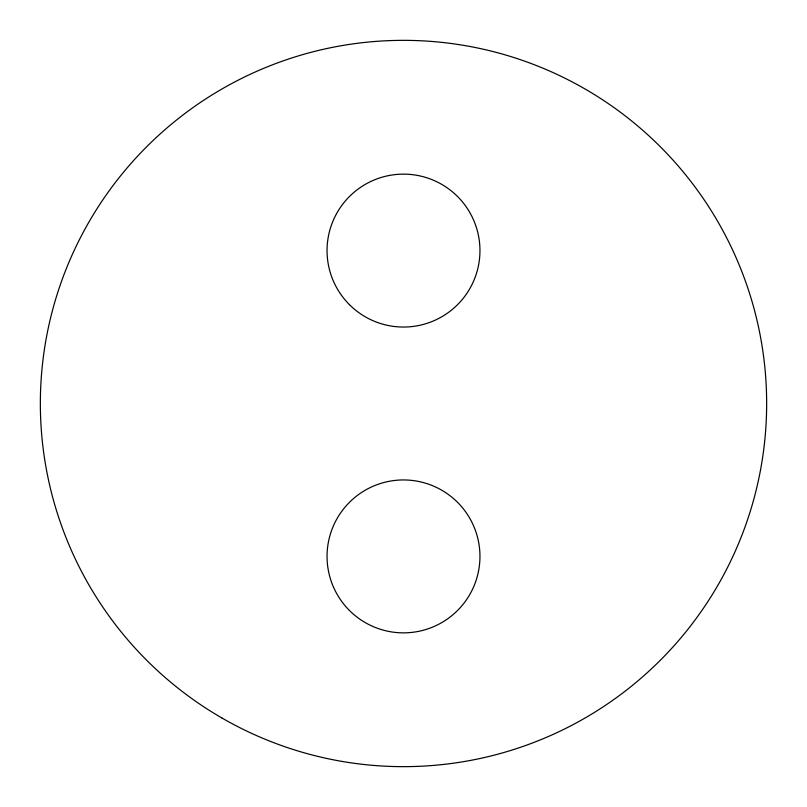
<?xml version="1.0" encoding="UTF-8"?>
<svg xmlns="http://www.w3.org/2000/svg" width="807" height="807" viewBox="0 0 807 807"><rect width="100%" height="100%" fill="white"/><g stroke="black" fill="none" stroke-linecap="round" stroke-linejoin="round"><path stroke-width="1.21" d="M349.441 304.653A76.453 76.453 0 0 0 477.351 270.385A76.453 76.453 0 0 0 383.708 176.743A76.453 76.453 0 0 0 349.441 304.653M349.441 610.465A76.453 76.453 0 0 0 477.351 576.188A76.453 76.453 0 0 0 383.708 482.556A76.453 76.453 0 0 0 349.441 610.465M221.925 717.998A363.15 363.15 0 0 0 766.65 403.5A363.15 363.15 0 0 0 221.925 89.002A363.15 363.15 0 0 0 221.925 717.998"/></g></svg>
